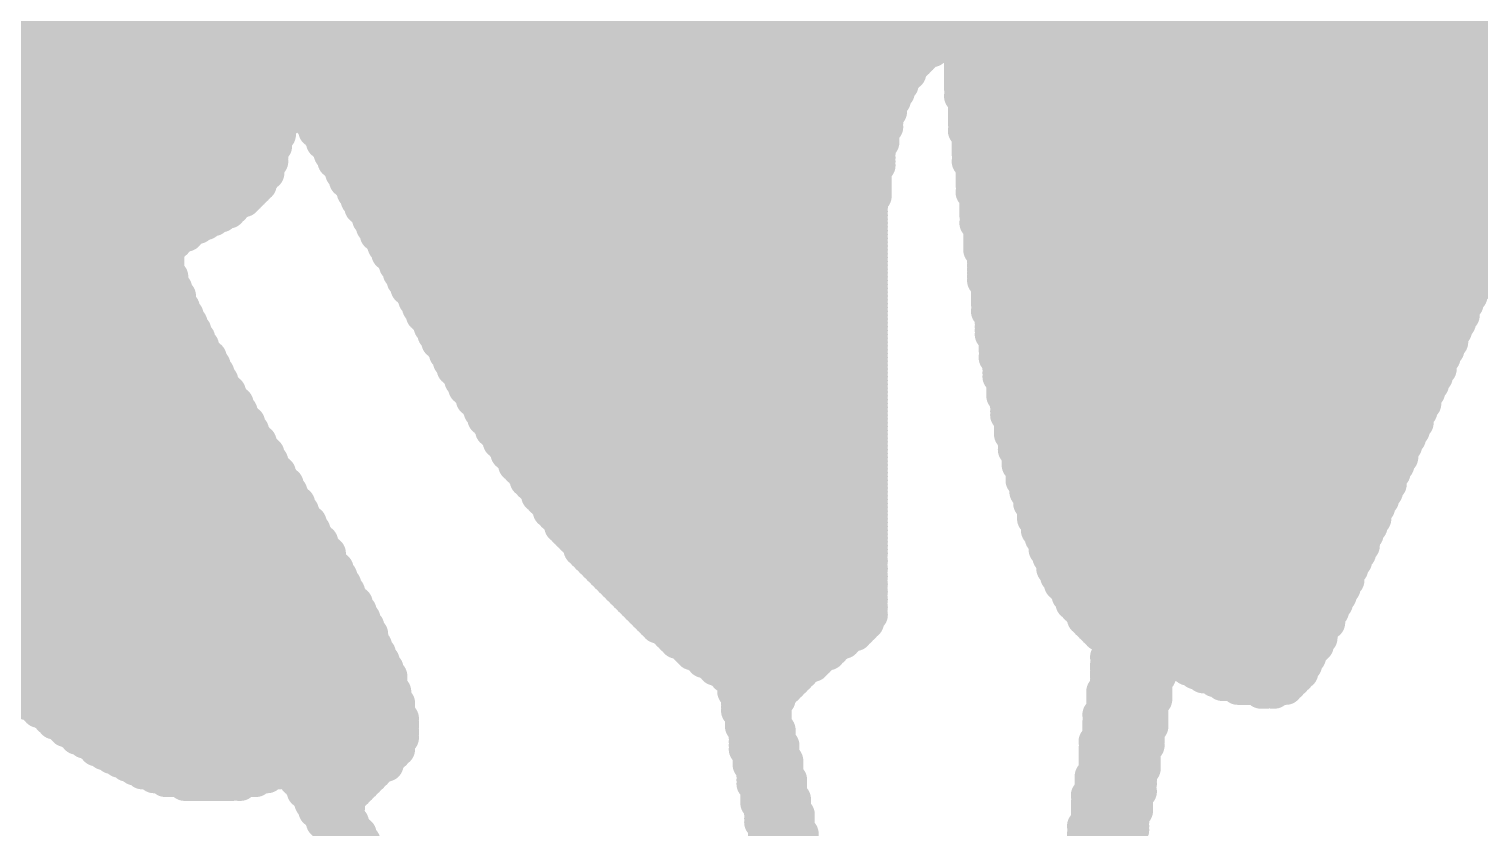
# Model space of a CAD drawing. Extents: x -305 to 3505, y -905 to 3905.
# Drawn here: x 2381.4 to 2466.4, y 2595.6 to 2642.4 of the extents above; entities that cross this region are included whole.
import ezdxf

# ---------------------------------------------------------------- set-up
doc = ezdxf.new("R2010")
doc.units = 0
doc.layers.add('2D_LINE_26', color=1, linetype='CONTINUOUS')

# ---------------------------------------------------------------- blocks, each defined once
blk = doc.blocks.new('SMOOTH_2')
at = {"const_width": 1}
blk.add_lwpolyline([(-0.5, 0, 1), (0.5, 0, 1)], format="xyb", close=True, dxfattribs=at)
blk = doc.blocks.new('DRAWING_23')
at = {"layer": '2D_LINE_26', "const_width": 2}
for points in [[(-36.45, 311.175), (189.562, 311.175)], [(-36.45, 310.95), (189.562, 310.95)], [(-36.45, 310.725), (189.562, 310.725)], [(-36.45, 310.5), (189.562, 310.5)], [(-36.45, 310.275), (189.562, 310.275)], [(-36.45, 310.05), (189.562, 310.05)], [(-36.45, 309.825), (189.562, 309.825)], [(-36.45, 309.6), (189.562, 309.6)], [(-36.45, 309.375), (77.738, 309.375)], [(-36.45, 309.15), (77.288, 309.15)], [(78.975, 309.375), (189.562, 309.375)], [(78.975, 309.15), (189.562, 309.15)], [(-36.45, 308.925), (76.838, 308.925)], [(-36.45, 308.7), (76.612, 308.7)], [(-36.45, 308.475), (76.388, 308.475)], [(-36.45, 308.25), (76.162, 308.25)], [(78.975, 308.925), (189.562, 308.925)], [(78.975, 308.7), (189.562, 308.7)], [(78.975, 308.475), (189.562, 308.475)], [(78.975, 308.25), (189.562, 308.25)], [(-36.45, 308.025), (75.938, 308.025)], [(-36.45, 307.8), (75.938, 307.8)], [(-36.45, 307.575), (75.712, 307.575)], [(-36.45, 307.35), (75.488, 307.35)], [(78.975, 308.025), (189.562, 308.025)], [(78.975, 307.8), (189.562, 307.8)], [(78.975, 307.575), (189.562, 307.575)], [(78.975, 307.35), (189.562, 307.35)], [(-36.45, 307.125), (75.488, 307.125)], [(-36.45, 306.9), (75.262, 306.9)], [(-36.45, 306.675), (75.262, 306.675)], [(78.975, 307.125), (189.562, 307.125)], [(78.975, 306.9), (189.562, 306.9)], [(79.2, 306.675), (189.562, 306.675)], [(-36.45, 306.45), (75.038, 306.45)], [(-36.45, 306.225), (75.038, 306.225)], [(-36.45, 306), (74.812, 306)], [(-36.45, 305.775), (74.812, 305.775)], [(78.975, 306.45), (189.562, 306.45)], [(79.2, 306.225), (189.562, 306.225)], [(79.2, 306), (189.562, 306)], [(79.2, 305.775), (189.562, 305.775)], [(-36.45, 305.55), (74.812, 305.55)], [(-36.45, 305.325), (39.488, 305.325)], [(-36.45, 305.1), (39.488, 305.1)], [(-36.45, 304.875), (39.262, 304.875)], [(40.5, 305.325), (74.588, 305.325)], [(40.725, 305.1), (74.588, 305.1)], [(40.95, 304.875), (74.588, 304.875)], [(79.2, 305.55), (189.562, 305.55)], [(79.2, 305.325), (189.562, 305.325)], [(79.2, 305.1), (189.562, 305.1)], [(79.2, 304.875), (189.562, 304.875)], [(-36.45, 304.65), (39.038, 304.65)], [(-36.45, 304.425), (39.038, 304.425)], [(-36.45, 304.2), (39.038, 304.2)], [(-36.45, 303.975), (38.812, 303.975)], [(41.175, 304.65), (74.588, 304.65)], [(41.175, 304.425), (74.362, 304.425)], [(41.4, 304.2), (74.362, 304.2)], [(41.625, 303.975), (74.362, 303.975)], [(79.2, 304.425), (189.562, 304.425)], [(79.425, 304.65), (189.562, 304.65)], [(79.425, 304.2), (189.562, 304.2)], [(79.425, 303.975), (189.562, 303.975)], [(-36.45, 303.75), (38.812, 303.75)], [(-36.45, 303.525), (38.812, 303.525)], [(-36.45, 303.3), (38.588, 303.3)], [(41.625, 303.75), (74.362, 303.75)], [(41.85, 303.525), (74.138, 303.525)], [(42.075, 303.3), (74.138, 303.3)], [(79.425, 303.75), (189.562, 303.75)], [(79.425, 303.525), (189.562, 303.525)], [(79.425, 303.3), (189.562, 303.3)], [(-36.45, 303.075), (38.588, 303.075)], [(-36.45, 302.85), (38.588, 302.85)], [(-36.45, 302.625), (38.588, 302.625)], [(-36.45, 302.4), (38.362, 302.4)], [(42.075, 303.075), (74.138, 303.075)], [(42.3, 302.85), (74.138, 302.85)], [(42.3, 302.625), (74.138, 302.625)], [(42.525, 302.4), (74.138, 302.4)], [(79.425, 303.075), (189.562, 303.075)], [(79.425, 302.625), (189.562, 302.625)], [(79.65, 302.85), (189.562, 302.85)], [(79.65, 302.4), (189.562, 302.4)], [(-36.45, 302.175), (38.362, 302.175)], [(-36.45, 301.95), (38.362, 301.95)], [(-36.45, 301.725), (38.138, 301.725)], [(-36.45, 301.5), (37.912, 301.5)], [(42.75, 302.175), (73.912, 302.175)], [(42.75, 301.95), (73.912, 301.95)], [(42.975, 301.725), (73.912, 301.725)], [(42.975, 301.5), (73.912, 301.5)], [(79.65, 302.175), (113.512, 302.175)], [(79.65, 301.95), (113.062, 301.95)], [(79.65, 301.725), (112.838, 301.725)], [(79.65, 301.5), (112.612, 301.5)], [(-36.45, 301.275), (37.912, 301.275)], [(-36.45, 301.05), (37.688, 301.05)], [(-36.45, 300.825), (37.462, 300.825)], [(-36.45, 300.6), (37.238, 300.6)], [(43.2, 301.275), (73.912, 301.275)], [(43.425, 301.05), (73.912, 301.05)], [(43.425, 300.825), (73.912, 300.825)], [(43.65, 300.6), (73.912, 300.6)], [(79.65, 301.275), (112.388, 301.275)], [(79.65, 300.825), (112.162, 300.825)], [(79.875, 301.05), (112.162, 301.05)], [(79.875, 300.6), (111.938, 300.6)], [(-36.45, 300.375), (37.012, 300.375)], [(-36.45, 300.15), (36.562, 300.15)], [(-36.45, 299.925), (36.338, 299.925)], [(-36.45, 299.7), (36.112, 299.7)], [(43.65, 300.375), (73.688, 300.375)], [(43.875, 300.15), (73.688, 300.15)], [(43.875, 299.925), (73.688, 299.925)], [(44.1, 299.7), (73.688, 299.7)], [(79.875, 300.375), (111.712, 300.375)], [(79.875, 300.15), (111.712, 300.15)], [(79.875, 299.925), (111.488, 299.925)], [(79.875, 299.7), (111.262, 299.7)], [(-36.45, 299.475), (35.662, 299.475)], [(-36.45, 299.25), (35.212, 299.25)], [(-36.45, 299.025), (34.762, 299.025)], [(44.325, 299.475), (73.688, 299.475)], [(44.325, 299.25), (73.688, 299.25)], [(44.55, 299.025), (73.688, 299.025)], [(79.875, 299.475), (111.262, 299.475)], [(79.875, 299.025), (111.038, 299.025)], [(80.1, 299.25), (111.038, 299.25)], [(-36.45, 298.8), (34.312, 298.8)], [(-36.45, 298.575), (33.862, 298.575)], [(-36.45, 298.35), (33.638, 298.35)], [(-36.45, 298.125), (33.188, 298.125)], [(44.55, 298.8), (73.688, 298.8)], [(44.775, 298.575), (73.688, 298.575)], [(44.775, 298.35), (73.688, 298.35)], [(45, 298.125), (73.688, 298.125)], [(80.1, 298.8), (110.812, 298.8)], [(80.1, 298.575), (110.588, 298.575)], [(80.1, 298.35), (110.588, 298.35)], [(80.1, 298.125), (110.362, 298.125)], [(-36.45, 297.9), (32.962, 297.9)], [(-36.45, 297.675), (32.738, 297.675)], [(-36.45, 297.45), (32.512, 297.45)], [(-36.45, 297.225), (32.512, 297.225)], [(45.225, 297.9), (73.688, 297.9)], [(45.225, 297.675), (73.688, 297.675)], [(45.45, 297.45), (73.688, 297.45)], [(45.45, 297.225), (73.688, 297.225)], [(80.1, 297.9), (110.362, 297.9)], [(80.1, 297.675), (110.138, 297.675)], [(80.1, 297.45), (110.138, 297.45)], [(80.325, 297.225), (109.912, 297.225)], [(-36.45, 297), (32.512, 297)], [(-36.45, 296.775), (32.512, 296.775)], [(-36.45, 296.55), (32.512, 296.55)], [(-36.45, 296.325), (32.512, 296.325)], [(45.675, 297), (73.688, 297)], [(45.9, 296.775), (73.688, 296.775)], [(45.9, 296.55), (73.688, 296.55)], [(46.125, 296.325), (73.688, 296.325)], [(80.325, 297), (109.912, 297)], [(80.325, 296.775), (109.688, 296.775)], [(80.325, 296.55), (109.688, 296.55)], [(80.325, 296.325), (109.462, 296.325)], [(-36.45, 296.1), (32.512, 296.1)], [(-36.45, 295.875), (32.738, 295.875)], [(-36.45, 295.65), (32.738, 295.65)], [(46.125, 296.1), (73.688, 296.1)], [(46.35, 295.875), (73.688, 295.875)], [(46.35, 295.65), (73.688, 295.65)], [(80.325, 296.1), (109.462, 296.1)], [(80.325, 295.875), (109.238, 295.875)], [(80.325, 295.65), (109.238, 295.65)], [(-36.45, 295.425), (32.738, 295.425)], [(-36.45, 295.2), (32.962, 295.2)], [(-36.45, 294.975), (32.962, 294.975)], [(-36.45, 294.75), (33.188, 294.75)], [(46.575, 295.425), (73.688, 295.425)], [(46.575, 295.2), (73.688, 295.2)], [(46.8, 294.975), (73.688, 294.975)], [(47.025, 294.75), (73.688, 294.75)], [(80.55, 295.425), (109.012, 295.425)], [(80.55, 295.2), (109.012, 295.2)], [(80.55, 294.975), (108.788, 294.975)], [(80.55, 294.75), (108.788, 294.75)], [(-36.45, 294.525), (33.188, 294.525)], [(-36.45, 294.3), (33.188, 294.3)], [(-36.45, 294.075), (33.412, 294.075)], [(-36.45, 293.85), (33.412, 293.85)], [(47.025, 294.525), (73.688, 294.525)], [(47.25, 294.3), (73.688, 294.3)], [(47.25, 294.075), (73.688, 294.075)], [(47.475, 293.85), (73.688, 293.85)], [(80.55, 294.525), (108.562, 294.525)], [(80.55, 294.3), (108.562, 294.3)], [(80.55, 293.85), (108.338, 293.85)], [(80.775, 294.075), (108.338, 294.075)], [(-36.45, 293.625), (33.638, 293.625)], [(-36.45, 293.4), (33.638, 293.4)], [(-36.45, 293.175), (33.862, 293.175)], [(-36.45, 292.95), (33.862, 292.95)], [(47.475, 293.625), (73.688, 293.625)], [(47.7, 293.4), (73.688, 293.4)], [(47.925, 293.175), (73.688, 293.175)], [(47.925, 292.95), (73.688, 292.95)], [(80.775, 293.625), (108.338, 293.625)], [(80.775, 293.4), (108.112, 293.4)], [(80.775, 293.175), (108.112, 293.175)], [(80.775, 292.95), (107.888, 292.95)], [(-36.45, 292.725), (34.088, 292.725)], [(-36.45, 292.5), (34.088, 292.5)], [(-36.45, 292.275), (34.312, 292.275)], [(-36.45, 292.05), (34.312, 292.05)], [(48.15, 292.725), (73.688, 292.725)], [(48.15, 292.5), (73.688, 292.5)], [(48.375, 292.275), (73.688, 292.275)], [(48.375, 292.05), (73.688, 292.05)], [(80.775, 292.725), (107.888, 292.725)], [(80.775, 292.5), (107.662, 292.5)], [(81, 292.275), (107.662, 292.275)], [(81, 292.05), (107.662, 292.05)], [(-36.45, 291.825), (34.538, 291.825)], [(-36.45, 291.6), (34.538, 291.6)], [(-36.45, 291.375), (34.762, 291.375)], [(48.6, 291.825), (73.688, 291.825)], [(48.825, 291.6), (73.688, 291.6)], [(48.825, 291.375), (73.688, 291.375)], [(81, 291.825), (107.438, 291.825)], [(81, 291.6), (107.438, 291.6)], [(81.225, 291.375), (107.212, 291.375)], [(-36.45, 291.15), (34.988, 291.15)], [(-36.45, 290.925), (34.988, 290.925)], [(-36.45, 290.7), (35.212, 290.7)], [(-36.45, 290.475), (35.212, 290.475)], [(49.05, 291.15), (73.688, 291.15)], [(49.05, 290.925), (73.688, 290.925)], [(49.275, 290.7), (73.688, 290.7)], [(49.275, 290.475), (73.688, 290.475)], [(81, 291.15), (107.212, 291.15)], [(81.225, 290.925), (106.988, 290.925)], [(81.225, 290.7), (106.988, 290.7)], [(81.225, 290.475), (106.988, 290.475)], [(-36.45, 290.25), (35.438, 290.25)], [(-36.45, 290.025), (35.438, 290.025)], [(-36.45, 289.8), (35.662, 289.8)], [(-36.45, 289.575), (35.662, 289.575)], [(49.5, 290.25), (73.688, 290.25)], [(49.725, 290.025), (73.688, 290.025)], [(49.725, 289.8), (73.688, 289.8)], [(49.95, 289.575), (73.688, 289.575)], [(81.225, 290.25), (106.762, 290.25)], [(81.225, 290.025), (106.762, 290.025)], [(81.45, 289.8), (106.538, 289.8)], [(81.45, 289.575), (106.538, 289.575)], [(-36.45, 289.35), (35.888, 289.35)], [(-36.45, 289.125), (36.112, 289.125)], [(-36.45, 288.9), (36.112, 288.9)], [(-36.45, 288.675), (36.338, 288.675)], [(49.95, 289.35), (73.688, 289.35)], [(50.175, 289.125), (73.688, 289.125)], [(50.4, 288.9), (73.688, 288.9)], [(50.4, 288.675), (73.688, 288.675)], [(81.45, 289.35), (106.312, 289.35)], [(81.45, 289.125), (106.312, 289.125)], [(81.45, 288.9), (106.088, 288.9)], [(81.675, 288.675), (106.088, 288.675)], [(-36.45, 288.45), (36.562, 288.45)], [(-36.45, 288.225), (36.562, 288.225)], [(-36.45, 288), (36.788, 288)], [(50.625, 288.45), (73.688, 288.45)], [(50.85, 288.225), (73.688, 288.225)], [(50.85, 288), (73.688, 288)], [(81.675, 288.45), (106.088, 288.45)], [(81.675, 288.225), (105.862, 288.225)], [(81.675, 288), (105.862, 288)], [(-36.45, 287.775), (36.788, 287.775)], [(-36.45, 287.55), (37.012, 287.55)], [(-36.45, 287.325), (37.238, 287.325)], [(-36.45, 287.1), (37.238, 287.1)], [(51.075, 287.775), (73.688, 287.775)], [(51.075, 287.55), (73.688, 287.55)], [(51.3, 287.325), (73.688, 287.325)], [(51.525, 287.1), (73.688, 287.1)], [(81.675, 287.775), (105.638, 287.775)], [(81.9, 287.55), (105.638, 287.55)], [(81.9, 287.325), (105.638, 287.325)], [(81.9, 287.1), (105.412, 287.1)], [(-36.45, 286.875), (37.462, 286.875)], [(-36.45, 286.65), (37.462, 286.65)], [(-36.45, 286.425), (37.688, 286.425)], [(-36.45, 286.2), (37.912, 286.2)], [(51.525, 286.875), (73.688, 286.875)], [(51.75, 286.65), (73.688, 286.65)], [(51.975, 286.425), (73.688, 286.425)], [(51.975, 286.2), (73.688, 286.2)], [(81.9, 286.875), (105.412, 286.875)], [(81.9, 286.65), (105.188, 286.65)], [(82.125, 286.425), (105.188, 286.425)], [(82.125, 286.2), (104.962, 286.2)], [(-36.45, 285.975), (37.912, 285.975)], [(-36.45, 285.75), (38.138, 285.75)], [(-36.45, 285.525), (38.362, 285.525)], [(-36.45, 285.3), (38.362, 285.3)], [(52.2, 285.975), (73.688, 285.975)], [(52.425, 285.75), (73.688, 285.75)], [(52.425, 285.525), (73.688, 285.525)], [(52.65, 285.3), (73.688, 285.3)], [(82.125, 285.975), (104.962, 285.975)], [(82.125, 285.75), (104.738, 285.75)], [(82.35, 285.525), (104.738, 285.525)], [(82.35, 285.3), (104.738, 285.3)], [(-36.45, 285.075), (38.588, 285.075)], [(-36.45, 284.85), (38.588, 284.85)], [(-36.45, 284.625), (38.812, 284.625)], [(7.425, 284.4), (39.038, 284.4)], [(52.875, 285.075), (73.688, 285.075)], [(52.875, 284.85), (73.688, 284.85)], [(53.1, 284.625), (73.688, 284.625)], [(53.325, 284.4), (73.688, 284.4)], [(82.35, 285.075), (104.512, 285.075)], [(82.35, 284.85), (104.512, 284.85)], [(82.575, 284.625), (104.288, 284.625)], [(82.575, 284.4), (104.288, 284.4)], [(8.1, 284.175), (39.038, 284.175)], [(8.55, 283.95), (39.262, 283.95)], [(9, 283.725), (39.488, 283.725)], [(53.55, 284.175), (73.688, 284.175)], [(53.55, 283.95), (73.688, 283.95)], [(53.775, 283.725), (73.688, 283.725)], [(82.575, 284.175), (104.062, 284.175)], [(82.575, 283.95), (104.062, 283.95)], [(82.8, 283.725), (104.062, 283.725)], [(9.225, 283.5), (39.488, 283.5)], [(9.675, 283.275), (39.712, 283.275)], [(9.9, 283.05), (39.712, 283.05)], [(10.35, 282.825), (39.938, 282.825)], [(54, 283.5), (73.688, 283.5)], [(54.225, 283.275), (73.688, 283.275)], [(54.225, 283.05), (73.688, 283.05)], [(54.45, 282.825), (73.688, 282.825)], [(82.8, 283.5), (103.838, 283.5)], [(82.8, 283.275), (103.838, 283.275)], [(83.025, 283.05), (103.612, 283.05)], [(83.025, 282.825), (103.612, 282.825)], [(10.575, 282.6), (40.162, 282.6)], [(10.8, 282.375), (40.162, 282.375)], [(11.025, 282.15), (40.388, 282.15)], [(11.475, 281.925), (40.388, 281.925)], [(54.675, 282.6), (73.688, 282.6)], [(54.9, 282.375), (73.688, 282.375)], [(54.9, 282.15), (73.688, 282.15)], [(55.125, 281.925), (73.688, 281.925)], [(83.025, 282.6), (103.388, 282.6)], [(83.25, 282.375), (103.388, 282.375)], [(83.25, 282.15), (103.162, 282.15)], [(83.25, 281.925), (103.162, 281.925)], [(11.7, 281.7), (40.612, 281.7)], [(11.925, 281.475), (40.838, 281.475)], [(12.15, 281.25), (40.838, 281.25)], [(12.6, 281.025), (41.062, 281.025)], [(55.35, 281.7), (73.688, 281.7)], [(55.575, 281.475), (73.688, 281.475)], [(55.575, 281.25), (73.688, 281.25)], [(55.8, 281.025), (73.688, 281.025)], [(83.25, 281.7), (103.162, 281.7)], [(83.475, 281.475), (102.938, 281.475)], [(83.475, 281.25), (102.938, 281.25)], [(83.475, 281.025), (102.712, 281.025)], [(12.825, 280.8), (41.062, 280.8)], [(13.05, 280.575), (41.288, 280.575)], [(13.275, 280.35), (41.512, 280.35)], [(56.025, 280.8), (73.688, 280.8)], [(56.25, 280.575), (73.688, 280.575)], [(56.475, 280.35), (73.688, 280.35)], [(83.7, 280.8), (102.712, 280.8)], [(83.7, 280.575), (102.488, 280.575)], [(83.925, 280.35), (102.488, 280.35)], [(13.5, 280.125), (41.512, 280.125)], [(13.95, 279.9), (41.738, 279.9)], [(13.95, 279.675), (41.962, 279.675)], [(14.4, 279.45), (41.962, 279.45)], [(56.7, 280.125), (73.688, 280.125)], [(56.7, 279.9), (73.688, 279.9)], [(56.925, 279.675), (73.688, 279.675)], [(57.15, 279.45), (73.462, 279.45)], [(83.925, 280.125), (102.488, 280.125)], [(83.925, 279.9), (102.262, 279.9)], [(84.15, 279.675), (102.262, 279.675)], [(84.15, 279.45), (102.038, 279.45)], [(14.625, 279.225), (41.962, 279.225)], [(14.85, 279), (42.188, 279)], [(15.075, 278.775), (42.412, 278.775)], [(15.3, 278.55), (42.412, 278.55)], [(57.375, 279.225), (73.688, 279.225)], [(57.6, 279), (73.462, 279)], [(57.825, 278.775), (73.688, 278.775)], [(58.05, 278.55), (73.462, 278.55)], [(84.375, 279.225), (102.038, 279.225)], [(84.375, 279), (101.812, 279)], [(84.375, 278.775), (101.812, 278.775)], [(84.6, 278.55), (101.588, 278.55)], [(15.525, 278.325), (42.638, 278.325)], [(15.75, 278.1), (42.638, 278.1)], [(16.2, 277.875), (42.862, 277.875)], [(16.2, 277.65), (42.862, 277.65)], [(58.275, 278.325), (73.688, 278.325)], [(58.5, 278.1), (73.462, 278.1)], [(58.725, 277.875), (73.688, 277.875)], [(58.95, 277.65), (73.462, 277.65)], [(84.6, 278.325), (101.588, 278.325)], [(84.825, 278.1), (101.588, 278.1)], [(84.825, 277.875), (101.362, 277.875)], [(85.05, 277.65), (101.362, 277.65)], [(16.65, 277.425), (43.088, 277.425)], [(16.875, 277.2), (43.088, 277.2)], [(17.1, 276.975), (43.312, 276.975)], [(17.325, 276.75), (43.538, 276.75)], [(59.175, 277.425), (73.688, 277.425)], [(59.4, 277.2), (73.462, 277.2)], [(59.625, 276.975), (73.688, 276.975)], [(59.85, 276.75), (73.462, 276.75)], [(85.275, 277.425), (101.138, 277.425)], [(85.275, 277.2), (101.138, 277.2)], [(85.5, 276.975), (100.912, 276.975)], [(85.5, 276.75), (100.912, 276.75)], [(17.55, 276.525), (43.538, 276.525)], [(17.775, 276.3), (43.762, 276.3)], [(18, 276.075), (43.762, 276.075)], [(60.075, 276.525), (73.688, 276.525)], [(60.3, 276.3), (73.462, 276.3)], [(60.525, 276.075), (73.688, 276.075)], [(85.725, 276.525), (100.688, 276.525)], [(85.95, 276.3), (100.688, 276.3)], [(86.175, 276.075), (100.462, 276.075)], [(18.45, 275.85), (43.988, 275.85)], [(18.675, 275.625), (43.988, 275.625)], [(18.9, 275.4), (44.212, 275.4)], [(19.125, 275.175), (44.212, 275.175)], [(60.75, 275.85), (73.462, 275.85)], [(60.975, 275.625), (73.462, 275.625)], [(61.2, 275.4), (73.238, 275.4)], [(61.65, 275.175), (73.012, 275.175)], [(86.175, 275.85), (100.462, 275.85)], [(86.4, 275.625), (100.462, 275.625)], [(86.625, 275.4), (100.238, 275.4)], [(86.85, 275.175), (100.012, 275.175)], [(19.35, 274.95), (44.438, 274.95)], [(19.575, 274.725), (44.438, 274.725)], [(19.8, 274.5), (44.438, 274.5)], [(20.25, 274.275), (44.662, 274.275)], [(61.875, 274.95), (72.788, 274.95)], [(62.1, 274.725), (72.338, 274.725)], [(62.325, 274.5), (72.112, 274.5)], [(62.775, 274.275), (71.662, 274.275)], [(87.075, 274.95), (100.012, 274.95)], [(87.525, 274.725), (100.012, 274.725)], [(87.75, 274.5), (99.788, 274.5)], [(87.75, 274.275), (99.788, 274.275)], [(20.475, 274.05), (44.662, 274.05)], [(20.7, 273.825), (44.888, 273.825)], [(20.925, 273.6), (44.888, 273.6)], [(21.15, 273.375), (45.112, 273.375)], [(63, 274.05), (71.438, 274.05)], [(63.225, 273.825), (71.212, 273.825)], [(63.675, 273.6), (70.762, 273.6)], [(63.9, 273.375), (70.538, 273.375)], [(87.525, 273.6), (90.562, 273.6)], [(87.75, 274.05), (99.562, 274.05)], [(87.75, 273.825), (99.338, 273.825)], [(87.75, 273.375), (90.562, 273.375)], [(91.125, 273.6), (99.338, 273.6)], [(91.35, 273.375), (99.112, 273.375)], [(21.6, 273.15), (45.112, 273.15)], [(21.825, 272.925), (45.338, 272.925)], [(22.05, 272.7), (45.338, 272.7)], [(64.35, 273.15), (70.312, 273.15)], [(64.575, 272.925), (69.862, 272.925)], [(65.025, 272.7), (69.638, 272.7)], [(87.525, 273.15), (90.562, 273.15)], [(87.525, 272.925), (90.562, 272.925)], [(87.525, 272.7), (90.562, 272.7)], [(91.8, 273.15), (99.112, 273.15)], [(92.25, 272.925), (98.888, 272.925)], [(92.7, 272.7), (98.888, 272.7)], [(22.275, 272.475), (45.562, 272.475)], [(22.725, 272.25), (45.562, 272.25)], [(22.95, 272.025), (45.562, 272.025)], [(23.175, 271.8), (45.562, 271.8)], [(65.25, 272.475), (69.412, 272.475)], [(65.7, 272.25), (69.188, 272.25)], [(65.7, 272.025), (68.962, 272.025)], [(65.7, 271.8), (68.738, 271.8)], [(87.525, 272.475), (90.562, 272.475)], [(87.525, 272.25), (90.338, 272.25)], [(87.525, 272.025), (90.338, 272.025)], [(87.525, 271.8), (90.338, 271.8)], [(93.15, 272.475), (98.662, 272.475)], [(93.825, 272.25), (98.438, 272.25)], [(94.275, 272.025), (98.212, 272.025)], [(95.175, 271.8), (97.988, 271.8)], [(23.4, 271.575), (45.788, 271.575)], [(23.85, 271.35), (45.788, 271.35)], [(24.075, 271.125), (45.788, 271.125)], [(24.3, 270.9), (46.012, 270.9)], [(65.7, 271.575), (68.512, 271.575)], [(65.925, 271.35), (68.288, 271.35)], [(65.925, 271.125), (68.288, 271.125)], [(65.925, 270.9), (68.062, 270.9)], [(87.3, 271.575), (90.338, 271.575)], [(87.3, 271.35), (90.338, 271.35)], [(87.3, 271.125), (90.338, 271.125)], [(87.3, 270.9), (90.112, 270.9)], [(96.525, 271.575), (96.862, 271.575)], [(97.2, 271.575), (97.312, 271.575)], [(24.75, 270.675), (46.012, 270.675)], [(24.975, 270.45), (46.012, 270.45)], [(25.425, 270.225), (46.012, 270.225)], [(25.65, 270), (46.238, 270)], [(65.925, 270.675), (68.062, 270.675)], [(65.925, 270.45), (68.062, 270.45)], [(66.15, 270.225), (68.062, 270.225)], [(66.15, 270), (68.062, 270)], [(87.075, 270.225), (90.112, 270.225)], [(87.3, 270.675), (90.112, 270.675)], [(87.3, 270.45), (90.112, 270.45)], [(87.3, 270), (90.112, 270)], [(25.875, 269.775), (46.238, 269.775)], [(26.325, 269.55), (46.238, 269.55)], [(26.55, 269.325), (46.238, 269.325)], [(66.15, 269.775), (68.062, 269.775)], [(66.15, 269.55), (68.062, 269.55)], [(66.375, 269.325), (68.288, 269.325)], [(87.075, 269.775), (90.112, 269.775)], [(87.075, 269.55), (90.112, 269.55)], [(87.075, 269.325), (89.888, 269.325)], [(27, 269.1), (46.238, 269.1)], [(27.225, 268.875), (46.238, 268.875)], [(27.675, 268.65), (46.012, 268.65)], [(28.125, 268.425), (46.012, 268.425)], [(66.375, 269.1), (68.288, 269.1)], [(66.375, 268.875), (68.288, 268.875)], [(66.375, 268.65), (68.288, 268.65)], [(66.375, 268.425), (68.512, 268.425)], [(86.85, 268.65), (89.888, 268.65)], [(87.075, 269.1), (89.888, 269.1)], [(87.075, 268.875), (89.888, 268.875)], [(87.075, 268.425), (89.888, 268.425)], [(28.35, 268.2), (46.012, 268.2)], [(28.8, 267.975), (45.788, 267.975)], [(29.25, 267.75), (45.562, 267.75)], [(29.7, 267.525), (45.338, 267.525)], [(66.375, 268.2), (68.512, 268.2)], [(66.6, 267.975), (68.512, 267.975)], [(66.6, 267.75), (68.512, 267.75)], [(66.6, 267.525), (68.738, 267.525)], [(86.85, 268.2), (89.662, 268.2)], [(86.85, 267.975), (89.662, 267.975)], [(86.85, 267.75), (89.662, 267.75)], [(86.85, 267.525), (89.662, 267.525)], [(30.15, 267.3), (45.338, 267.3)], [(30.6, 267.075), (44.888, 267.075)], [(31.05, 266.85), (39.038, 266.85)], [(31.725, 266.625), (38.362, 266.625)], [(39.825, 266.85), (44.662, 266.85)], [(40.05, 266.625), (44.438, 266.625)], [(66.6, 267.3), (68.738, 267.3)], [(66.825, 267.075), (68.738, 267.075)], [(66.825, 266.85), (68.738, 266.85)], [(66.825, 266.625), (68.738, 266.625)], [(86.625, 266.625), (89.438, 266.625)], [(86.85, 267.3), (89.662, 267.3)], [(86.85, 267.075), (89.662, 267.075)], [(86.85, 266.85), (89.438, 266.85)], [(32.4, 266.4), (37.688, 266.4)], [(33.525, 266.175), (36.338, 266.175)], [(36.675, 266.175), (36.788, 266.175)], [(40.05, 266.4), (44.212, 266.4)], [(40.275, 266.175), (43.988, 266.175)], [(40.5, 265.95), (43.762, 265.95)], [(40.5, 265.725), (43.538, 265.725)], [(66.825, 266.4), (68.962, 266.4)], [(66.825, 266.175), (68.962, 266.175)], [(67.05, 265.95), (68.962, 265.95)], [(67.05, 265.725), (68.962, 265.725)], [(86.625, 266.4), (89.438, 266.4)], [(86.625, 266.175), (89.438, 266.175)], [(86.625, 265.95), (89.212, 265.95)], [(86.625, 265.725), (89.438, 265.725)], [(40.725, 265.5), (43.312, 265.5)], [(40.95, 265.275), (43.088, 265.275)], [(40.95, 265.05), (43.088, 265.05)], [(67.05, 265.5), (68.962, 265.5)], [(67.05, 265.275), (69.188, 265.275)], [(67.05, 265.05), (69.188, 265.05)], [(86.4, 265.5), (89.212, 265.5)], [(86.4, 265.05), (89.212, 265.05)], [(86.625, 265.275), (89.212, 265.275)], [(41.175, 264.825), (43.088, 264.825)], [(41.175, 264.6), (42.862, 264.6)], [(41.4, 264.375), (43.088, 264.375)], [(41.625, 264.15), (43.088, 264.15)], [(67.275, 264.825), (69.188, 264.825)], [(67.275, 264.6), (69.188, 264.6)], [(67.275, 264.375), (69.412, 264.375)], [(67.275, 264.15), (69.412, 264.15)], [(86.4, 264.825), (89.212, 264.825)], [(86.4, 264.6), (89.212, 264.6)], [(86.4, 264.375), (88.988, 264.375)], [(86.4, 264.15), (88.988, 264.15)], [(41.625, 263.925), (43.312, 263.925)], [(41.85, 263.7), (43.312, 263.7)], [(42.075, 263.475), (43.538, 263.475)], [(42.075, 263.25), (43.762, 263.25)], [(67.275, 263.925), (69.412, 263.925)], [(67.5, 263.7), (69.412, 263.7)], [(67.5, 263.475), (69.412, 263.475)], [(67.5, 263.25), (69.638, 263.25)], [(86.175, 263.7), (88.988, 263.7)], [(86.175, 263.25), (88.762, 263.25)], [(86.4, 263.925), (88.988, 263.925)], [(86.4, 263.475), (88.988, 263.475)], [(42.3, 263.025), (43.762, 263.025)], [(42.3, 262.8), (43.988, 262.8)], [(67.5, 263.025), (69.638, 263.025)], [(67.5, 262.8), (69.638, 262.8)], [(86.175, 263.025), (88.762, 263.025)], [(86.175, 262.8), (88.762, 262.8)]]:
    blk.add_lwpolyline(points, dxfattribs=at)
at = {"layer": '2D_LINE_26'}
for p in [(77.288, 309.15), (77.738, 309.375), (78.975, 309.375), (78.975, 309.15), (76.162, 308.25), (76.388, 308.475), (76.612, 308.7), (76.838, 308.925), (78.975, 308.925), (78.975, 308.7), (78.975, 308.475), (78.975, 308.25), (75.488, 307.35), (75.712, 307.575), (75.938, 308.025), (75.938, 307.8), (78.975, 308.025), (78.975, 307.8), (78.975, 307.575), (78.975, 307.35), (75.262, 306.9), (75.262, 306.675), (75.488, 307.125), (78.975, 307.125), (78.975, 306.9), (79.2, 306.675), (74.812, 306), (74.812, 305.775), (75.038, 306.45), (75.038, 306.225), (78.975, 306.45), (79.2, 306.225), (79.2, 306), (79.2, 305.775), (39.262, 304.875), (39.488, 305.325), (39.488, 305.1), (40.5, 305.325), (40.725, 305.1), (40.95, 304.875), (74.588, 305.325), (74.588, 305.1), (74.588, 304.875), (74.812, 305.55), (79.2, 305.55), (79.2, 305.325), (79.2, 305.1), (79.2, 304.875), (38.812, 303.975), (39.038, 304.65), (39.038, 304.425), (39.038, 304.2), (41.175, 304.65), (41.175, 304.425), (41.4, 304.2), (41.625, 303.975), (74.362, 304.425), (74.362, 304.2), (74.362, 303.975), (74.588, 304.65), (79.2, 304.425), (79.425, 304.65), (79.425, 304.2), (79.425, 303.975), (38.588, 303.3), (38.812, 303.75), (38.812, 303.525), (41.625, 303.75), (41.85, 303.525), (42.075, 303.3), (74.138, 303.525), (74.138, 303.3), (74.362, 303.75), (79.425, 303.75), (79.425, 303.525), (79.425, 303.3), (38.362, 302.4), (38.588, 303.075), (38.588, 302.85), (38.588, 302.625), (42.075, 303.075), (42.3, 302.85), (42.3, 302.625), (42.525, 302.4), (74.138, 303.075), (74.138, 302.85), (74.138, 302.625), (74.138, 302.4), (79.425, 303.075), (79.425, 302.625), (79.65, 302.85), (79.65, 302.4), (37.912, 301.5), (38.138, 301.725), (38.362, 302.175), (38.362, 301.95), (42.75, 302.175), (42.75, 301.95), (42.975, 301.725), (42.975, 301.5), (73.912, 302.175), (73.912, 301.95), (73.912, 301.725), (73.912, 301.5), (79.65, 302.175), (79.65, 301.95), (79.65, 301.725), (79.65, 301.5), (37.238, 300.6), (37.462, 300.825), (37.688, 301.05), (37.912, 301.275), (43.2, 301.275), (43.425, 301.05), (43.425, 300.825), (43.65, 300.6), (73.912, 301.275), (73.912, 301.05), (73.912, 300.825), (73.912, 300.6), (79.65, 301.275), (79.65, 300.825), (79.875, 301.05), (79.875, 300.6), (36.112, 299.7), (36.338, 299.925), (36.562, 300.15), (37.012, 300.375), (43.65, 300.375), (43.875, 300.15), (43.875, 299.925), (44.1, 299.7), (73.688, 300.375), (73.688, 300.15), (73.688, 299.925), (73.688, 299.7), (79.875, 300.375), (79.875, 300.15), (79.875, 299.925), (79.875, 299.7), (34.762, 299.025), (35.212, 299.25), (35.662, 299.475), (44.325, 299.475), (44.325, 299.25), (44.55, 299.025), (73.688, 299.475), (73.688, 299.25), (73.688, 299.025), (79.875, 299.475), (79.875, 299.025), (80.1, 299.25), (33.188, 298.125), (33.638, 298.35), (33.862, 298.575), (34.312, 298.8), (44.55, 298.8), (44.775, 298.575), (44.775, 298.35), (45, 298.125), (73.688, 298.8), (73.688, 298.575), (73.688, 298.35), (73.688, 298.125), (80.1, 298.8), (80.1, 298.575), (80.1, 298.35), (80.1, 298.125), (32.512, 297.45), (32.512, 297.225), (32.738, 297.675), (32.962, 297.9), (45.225, 297.9), (45.225, 297.675), (45.45, 297.45), (45.45, 297.225), (73.688, 297.9), (73.688, 297.675), (73.688, 297.45), (73.688, 297.225), (80.1, 297.9), (80.1, 297.675), (80.1, 297.45), (80.325, 297.225), (109.912, 297.225), (110.138, 297.675), (110.138, 297.45), (32.512, 297), (32.512, 296.775), (32.512, 296.55), (32.512, 296.325), (45.675, 297), (45.9, 296.775), (45.9, 296.55), (46.125, 296.325), (73.688, 297), (73.688, 296.775), (73.688, 296.55), (73.688, 296.325), (80.325, 297), (80.325, 296.775), (80.325, 296.55), (80.325, 296.325), (109.462, 296.325), (109.688, 296.775), (109.688, 296.55), (109.912, 297), (32.512, 296.1), (32.738, 295.875), (32.738, 295.65), (46.125, 296.1), (46.35, 295.875), (46.35, 295.65), (73.688, 296.1), (73.688, 295.875), (73.688, 295.65), (80.325, 296.1), (80.325, 295.875), (80.325, 295.65), (109.238, 295.875), (109.238, 295.65), (109.462, 296.1), (32.738, 295.425), (32.962, 295.2), (32.962, 294.975), (33.188, 294.75), (46.575, 295.425), (46.575, 295.2), (46.8, 294.975), (47.025, 294.75), (73.688, 295.425), (73.688, 295.2), (73.688, 294.975), (73.688, 294.75), (80.55, 295.425), (80.55, 295.2), (80.55, 294.975), (80.55, 294.75), (108.788, 294.975), (108.788, 294.75), (109.012, 295.425), (109.012, 295.2), (33.188, 294.525), (33.188, 294.3), (33.412, 294.075), (33.412, 293.85), (47.025, 294.525), (47.25, 294.3), (47.25, 294.075), (47.475, 293.85), (73.688, 294.525), (73.688, 294.3), (73.688, 294.075), (73.688, 293.85), (80.55, 294.525), (80.55, 294.3), (80.55, 293.85), (80.775, 294.075), (108.338, 294.075), (108.338, 293.85), (108.562, 294.525), (108.562, 294.3), (33.638, 293.625), (33.638, 293.4), (33.862, 293.175), (33.862, 292.95), (47.475, 293.625), (47.7, 293.4), (47.925, 293.175), (47.925, 292.95), (73.688, 293.625), (73.688, 293.4), (73.688, 293.175), (73.688, 292.95), (80.775, 293.625), (80.775, 293.4), (80.775, 293.175), (80.775, 292.95), (107.888, 292.95), (108.112, 293.4), (108.112, 293.175), (108.338, 293.625), (34.088, 292.725), (34.088, 292.5), (34.312, 292.275), (34.312, 292.05), (48.15, 292.725), (48.15, 292.5), (48.375, 292.275), (48.375, 292.05), (73.688, 292.725), (73.688, 292.5), (73.688, 292.275), (73.688, 292.05), (80.775, 292.725), (80.775, 292.5), (81, 292.275), (81, 292.05), (107.662, 292.5), (107.662, 292.275), (107.662, 292.05), (107.888, 292.725), (34.538, 291.825), (34.538, 291.6), (34.762, 291.375), (48.6, 291.825), (48.825, 291.6), (48.825, 291.375), (73.688, 291.825), (73.688, 291.6), (73.688, 291.375), (81, 291.825), (81, 291.6), (81.225, 291.375), (107.212, 291.375), (107.438, 291.825), (107.438, 291.6), (34.988, 291.15), (34.988, 290.925), (35.212, 290.7), (35.212, 290.475), (49.05, 291.15), (49.05, 290.925), (49.275, 290.7), (49.275, 290.475), (73.688, 291.15), (73.688, 290.925), (73.688, 290.7), (73.688, 290.475), (81, 291.15), (81.225, 290.925), (81.225, 290.7), (81.225, 290.475), (106.988, 290.925), (106.988, 290.7), (106.988, 290.475), (107.212, 291.15), (35.438, 290.25), (35.438, 290.025), (35.662, 289.8), (35.662, 289.575), (49.5, 290.25), (49.725, 290.025), (49.725, 289.8), (49.95, 289.575), (73.688, 290.25), (73.688, 290.025), (73.688, 289.8), (73.688, 289.575), (81.225, 290.25), (81.225, 290.025), (81.45, 289.8), (81.45, 289.575), (106.538, 289.8), (106.538, 289.575), (106.762, 290.25), (106.762, 290.025), (35.888, 289.35), (36.112, 289.125), (36.112, 288.9), (36.338, 288.675), (49.95, 289.35), (50.175, 289.125), (50.4, 288.9), (50.4, 288.675), (73.688, 289.35), (73.688, 289.125), (73.688, 288.9), (73.688, 288.675), (81.45, 289.35), (81.45, 289.125), (81.45, 288.9), (81.675, 288.675), (106.088, 288.9), (106.088, 288.675), (106.312, 289.35), (106.312, 289.125), (36.562, 288.45), (36.562, 288.225), (36.788, 288), (50.625, 288.45), (50.85, 288.225), (50.85, 288), (73.688, 288.45), (73.688, 288.225), (73.688, 288), (81.675, 288.45), (81.675, 288.225), (81.675, 288), (105.862, 288.225), (105.862, 288), (106.088, 288.45), (36.788, 287.775), (37.012, 287.55), (37.238, 287.325), (37.238, 287.1), (51.075, 287.775), (51.075, 287.55), (51.3, 287.325), (51.525, 287.1), (73.688, 287.775), (73.688, 287.55), (73.688, 287.325), (73.688, 287.1), (81.675, 287.775), (81.9, 287.55), (81.9, 287.325), (81.9, 287.1), (105.412, 287.1), (105.638, 287.775), (105.638, 287.55), (105.638, 287.325), (37.462, 286.875), (37.462, 286.65), (37.688, 286.425), (37.912, 286.2), (51.525, 286.875), (51.75, 286.65), (51.975, 286.425), (51.975, 286.2), (73.688, 286.875), (73.688, 286.65), (73.688, 286.425), (73.688, 286.2), (81.9, 286.875), (81.9, 286.65), (82.125, 286.425), (82.125, 286.2), (104.962, 286.2), (105.188, 286.65), (105.188, 286.425), (105.412, 286.875), (37.912, 285.975), (38.138, 285.75), (38.362, 285.525), (38.362, 285.3), (52.2, 285.975), (52.425, 285.75), (52.425, 285.525), (52.65, 285.3), (73.688, 285.975), (73.688, 285.75), (73.688, 285.525), (73.688, 285.3), (82.125, 285.975), (82.125, 285.75), (82.35, 285.525), (82.35, 285.3), (104.738, 285.75), (104.738, 285.525), (104.738, 285.3), (104.962, 285.975), (38.588, 285.075), (38.588, 284.85), (38.812, 284.625), (39.038, 284.4), (52.875, 285.075), (52.875, 284.85), (53.1, 284.625), (53.325, 284.4), (73.688, 285.075), (73.688, 284.85), (73.688, 284.625), (73.688, 284.4), (82.35, 285.075), (82.35, 284.85), (82.575, 284.625), (82.575, 284.4), (104.288, 284.625), (104.288, 284.4), (104.512, 285.075), (104.512, 284.85), (39.038, 284.175), (39.262, 283.95), (39.488, 283.725), (53.55, 284.175), (53.55, 283.95), (53.775, 283.725), (73.688, 284.175), (73.688, 283.95), (73.688, 283.725), (82.575, 284.175), (82.575, 283.95), (82.8, 283.725), (104.062, 284.175), (104.062, 283.95), (104.062, 283.725), (39.488, 283.5), (39.712, 283.275), (39.712, 283.05), (39.938, 282.825), (54, 283.5), (54.225, 283.275), (54.225, 283.05), (54.45, 282.825), (73.688, 283.5), (73.688, 283.275), (73.688, 283.05), (73.688, 282.825), (82.8, 283.5), (82.8, 283.275), (83.025, 283.05), (83.025, 282.825), (103.612, 283.05), (103.612, 282.825), (103.838, 283.5), (103.838, 283.275), (40.162, 282.6), (40.162, 282.375), (40.388, 282.15), (40.388, 281.925), (54.675, 282.6), (54.9, 282.375), (54.9, 282.15), (55.125, 281.925), (73.688, 282.6), (73.688, 282.375), (73.688, 282.15), (73.688, 281.925), (83.025, 282.6), (83.25, 282.375), (83.25, 282.15), (83.25, 281.925), (103.162, 282.15), (103.162, 281.925), (103.388, 282.6), (103.388, 282.375), (40.612, 281.7), (40.838, 281.475), (40.838, 281.25), (41.062, 281.025), (55.35, 281.7), (55.575, 281.475), (55.575, 281.25), (55.8, 281.025), (73.688, 281.7), (73.688, 281.475), (73.688, 281.25), (73.688, 281.025), (83.25, 281.7), (83.475, 281.475), (83.475, 281.25), (83.475, 281.025), (102.712, 281.025), (102.938, 281.475), (102.938, 281.25), (103.162, 281.7), (41.062, 280.8), (41.288, 280.575), (41.512, 280.35), (56.025, 280.8), (56.25, 280.575), (56.475, 280.35), (73.688, 280.8), (73.688, 280.575), (73.688, 280.35), (83.7, 280.8), (83.7, 280.575), (83.925, 280.35), (102.488, 280.575), (102.488, 280.35), (102.712, 280.8), (41.512, 280.125), (41.738, 279.9), (41.962, 279.675), (41.962, 279.45), (56.7, 280.125), (56.7, 279.9), (56.925, 279.675), (57.15, 279.45), (73.462, 279.45), (73.688, 280.125), (73.688, 279.9), (73.688, 279.675), (83.925, 280.125), (83.925, 279.9), (84.15, 279.675), (84.15, 279.45), (102.038, 279.45), (102.262, 279.9), (102.262, 279.675), (102.488, 280.125), (41.962, 279.225), (42.188, 279), (42.412, 278.775), (42.412, 278.55), (57.375, 279.225), (57.6, 279), (57.825, 278.775), (58.05, 278.55), (73.462, 279), (73.462, 278.55), (73.688, 279.225), (73.688, 278.775), (84.375, 279.225), (84.375, 279), (84.375, 278.775), (84.6, 278.55), (101.588, 278.55), (101.812, 279), (101.812, 278.775), (102.038, 279.225), (42.638, 278.325), (42.638, 278.1), (42.862, 277.875), (42.862, 277.65), (58.275, 278.325), (58.5, 278.1), (58.725, 277.875), (58.95, 277.65), (73.462, 278.1), (73.462, 277.65), (73.688, 278.325), (73.688, 277.875), (84.6, 278.325), (84.825, 278.1), (84.825, 277.875), (85.05, 277.65), (101.362, 277.875), (101.362, 277.65), (101.588, 278.325), (101.588, 278.1), (43.088, 277.425), (43.088, 277.2), (43.312, 276.975), (43.538, 276.75), (59.175, 277.425), (59.4, 277.2), (59.625, 276.975), (59.85, 276.75), (73.462, 277.2), (73.462, 276.75), (73.688, 277.425), (73.688, 276.975), (85.275, 277.425), (85.275, 277.2), (85.5, 276.975), (85.5, 276.75), (100.912, 276.975), (100.912, 276.75), (101.138, 277.425), (101.138, 277.2), (43.538, 276.525), (43.762, 276.3), (43.762, 276.075), (60.075, 276.525), (60.3, 276.3), (60.525, 276.075), (73.462, 276.3), (73.688, 276.525), (73.688, 276.075), (85.725, 276.525), (85.95, 276.3), (86.175, 276.075), (100.462, 276.075), (100.688, 276.525), (100.688, 276.3), (43.988, 275.85), (43.988, 275.625), (44.212, 275.4), (44.212, 275.175), (60.75, 275.85), (60.975, 275.625), (61.2, 275.4), (61.65, 275.175), (73.012, 275.175), (73.238, 275.4), (73.462, 275.85), (73.462, 275.625), (86.175, 275.85), (86.4, 275.625), (86.625, 275.4), (86.85, 275.175), (100.012, 275.175), (100.238, 275.4), (100.462, 275.85), (100.462, 275.625), (44.438, 274.95), (44.438, 274.725), (44.438, 274.5), (44.662, 274.275), (61.875, 274.95), (62.1, 274.725), (62.325, 274.5), (62.775, 274.275), (71.662, 274.275), (72.112, 274.5), (72.338, 274.725), (72.788, 274.95), (87.075, 274.95), (87.525, 274.725), (87.75, 274.5), (87.75, 274.275), (99.788, 274.5), (99.788, 274.275), (100.012, 274.95), (100.012, 274.725), (44.662, 274.05), (44.888, 273.825), (44.888, 273.6), (45.112, 273.375), (63, 274.05), (63.225, 273.825), (63.675, 273.6), (63.9, 273.375), (70.538, 273.375), (70.762, 273.6), (71.212, 273.825), (71.438, 274.05), (87.525, 273.6), (87.75, 274.05), (87.75, 273.825), (87.75, 273.375), (90.562, 273.6), (90.562, 273.375), (91.125, 273.6), (91.35, 273.375), (99.112, 273.375), (99.338, 273.825), (99.338, 273.6), (99.562, 274.05), (45.112, 273.15), (45.338, 272.925), (45.338, 272.7), (64.35, 273.15), (64.575, 272.925), (65.025, 272.7), (69.638, 272.7), (69.862, 272.925), (70.312, 273.15), (87.525, 273.15), (87.525, 272.925), (87.525, 272.7), (90.562, 273.15), (90.562, 272.925), (90.562, 272.7), (91.8, 273.15), (92.25, 272.925), (92.7, 272.7), (98.888, 272.925), (98.888, 272.7), (99.112, 273.15), (45.562, 272.475), (45.562, 272.25), (45.562, 272.025), (45.562, 271.8), (65.25, 272.475), (65.7, 272.25), (65.7, 272.025), (65.7, 271.8), (68.738, 271.8), (68.962, 272.025), (69.188, 272.25), (69.412, 272.475), (87.525, 272.475), (87.525, 272.25), (87.525, 272.025), (87.525, 271.8), (90.338, 272.25), (90.338, 272.025), (90.338, 271.8), (90.562, 272.475), (93.15, 272.475), (93.825, 272.25), (94.275, 272.025), (95.175, 271.8), (97.988, 271.8), (98.212, 272.025), (98.438, 272.25), (98.662, 272.475), (23.85, 271.35), (24.075, 271.125), (24.3, 270.9), (45.788, 271.575), (45.788, 271.35), (45.788, 271.125), (46.012, 270.9), (65.7, 271.575), (65.925, 271.35), (65.925, 271.125), (65.925, 270.9), (68.062, 270.9), (68.288, 271.35), (68.288, 271.125), (68.512, 271.575), (87.3, 271.575), (87.3, 271.35), (87.3, 271.125), (87.3, 270.9), (90.112, 270.9), (90.338, 271.575), (90.338, 271.35), (90.338, 271.125), (96.525, 271.575), (96.862, 271.575), (97.2, 271.575), (97.312, 271.575), (24.75, 270.675), (24.975, 270.45), (25.425, 270.225), (25.65, 270), (46.012, 270.675), (46.012, 270.45), (46.012, 270.225), (46.238, 270), (65.925, 270.675), (65.925, 270.45), (66.15, 270.225), (66.15, 270), (68.062, 270.675), (68.062, 270.45), (68.062, 270.225), (68.062, 270), (87.075, 270.225), (87.3, 270.675), (87.3, 270.45), (87.3, 270), (90.112, 270.675), (90.112, 270.45), (90.112, 270.225), (90.112, 270), (25.875, 269.775), (26.325, 269.55), (26.55, 269.325), (46.238, 269.775), (46.238, 269.55), (46.238, 269.325), (66.15, 269.775), (66.15, 269.55), (66.375, 269.325), (68.062, 269.775), (68.062, 269.55), (68.288, 269.325), (87.075, 269.775), (87.075, 269.55), (87.075, 269.325), (89.888, 269.325), (90.112, 269.775), (90.112, 269.55), (27, 269.1), (27.225, 268.875), (27.675, 268.65), (28.125, 268.425), (46.012, 268.65), (46.012, 268.425), (46.238, 269.1), (46.238, 268.875), (66.375, 269.1), (66.375, 268.875), (66.375, 268.65), (66.375, 268.425), (68.288, 269.1), (68.288, 268.875), (68.288, 268.65), (68.512, 268.425), (86.85, 268.65), (87.075, 269.1), (87.075, 268.875), (87.075, 268.425), (89.888, 269.1), (89.888, 268.875), (89.888, 268.65), (89.888, 268.425), (28.35, 268.2), (28.8, 267.975), (29.25, 267.75), (29.7, 267.525), (45.338, 267.525), (45.562, 267.75), (45.788, 267.975), (46.012, 268.2), (66.375, 268.2), (66.6, 267.975), (66.6, 267.75), (66.6, 267.525), (68.512, 268.2), (68.512, 267.975), (68.512, 267.75), (68.738, 267.525), (86.85, 268.2), (86.85, 267.975), (86.85, 267.75), (86.85, 267.525), (89.662, 268.2), (89.662, 267.975), (89.662, 267.75), (89.662, 267.525), (30.15, 267.3), (30.6, 267.075), (31.05, 266.85), (31.725, 266.625), (38.362, 266.625), (39.038, 266.85), (39.825, 266.85), (40.05, 266.625), (44.438, 266.625), (44.662, 266.85), (44.888, 267.075), (45.338, 267.3), (66.6, 267.3), (66.825, 267.075), (66.825, 266.85), (66.825, 266.625), (68.738, 267.3), (68.738, 267.075), (68.738, 266.85), (68.738, 266.625), (86.625, 266.625), (86.85, 267.3), (86.85, 267.075), (86.85, 266.85), (89.438, 266.85), (89.438, 266.625), (89.662, 267.3), (89.662, 267.075), (32.4, 266.4), (33.525, 266.175), (36.338, 266.175), (36.675, 266.175), (36.788, 266.175), (37.688, 266.4), (40.05, 266.4), (40.275, 266.175), (40.5, 265.95), (40.5, 265.725), (43.538, 265.725), (43.762, 265.95), (43.988, 266.175), (44.212, 266.4), (66.825, 266.4), (66.825, 266.175), (67.05, 265.95), (67.05, 265.725), (68.962, 266.4), (68.962, 266.175), (68.962, 265.95), (68.962, 265.725), (86.625, 266.4), (86.625, 266.175), (86.625, 265.95), (86.625, 265.725), (89.212, 265.95), (89.438, 266.4), (89.438, 266.175), (89.438, 265.725), (40.725, 265.5), (40.95, 265.275), (40.95, 265.05), (43.088, 265.275), (43.088, 265.05), (43.312, 265.5), (67.05, 265.5), (67.05, 265.275), (67.05, 265.05), (68.962, 265.5), (69.188, 265.275), (69.188, 265.05), (86.4, 265.5), (86.4, 265.05), (86.625, 265.275), (89.212, 265.5), (89.212, 265.275), (89.212, 265.05), (41.175, 264.825), (41.175, 264.6), (41.4, 264.375), (41.625, 264.15), (42.862, 264.6), (43.088, 264.825), (43.088, 264.375), (43.088, 264.15), (67.275, 264.825), (67.275, 264.6), (67.275, 264.375), (67.275, 264.15), (69.188, 264.825), (69.188, 264.6), (69.412, 264.375), (69.412, 264.15), (86.4, 264.825), (86.4, 264.6), (86.4, 264.375), (86.4, 264.15), (88.988, 264.375), (88.988, 264.15), (89.212, 264.825), (89.212, 264.6), (41.625, 263.925), (41.85, 263.7), (42.075, 263.475), (42.075, 263.25), (43.312, 263.925), (43.312, 263.7), (43.538, 263.475), (43.762, 263.25), (67.275, 263.925), (67.5, 263.7), (67.5, 263.475), (67.5, 263.25), (69.412, 263.925), (69.412, 263.7), (69.412, 263.475), (69.638, 263.25), (86.175, 263.7), (86.175, 263.25), (86.4, 263.925), (86.4, 263.475), (88.762, 263.25), (88.988, 263.925), (88.988, 263.7), (88.988, 263.475), (42.3, 263.025), (42.3, 262.8), (43.762, 263.025), (43.988, 262.8), (67.5, 263.025), (67.5, 262.8), (69.638, 263.025), (69.638, 262.8), (86.175, 263.025), (86.175, 262.8), (88.762, 263.025), (88.762, 262.8)]:
    blk.add_blockref('SMOOTH_2', p, dxfattribs=at)

msp = doc.modelspace()

# ---------------------------------------------------------------- block references
msp.add_blockref('DRAWING_23', (2357, 2332))

doc.saveas('drawing.dxf')
